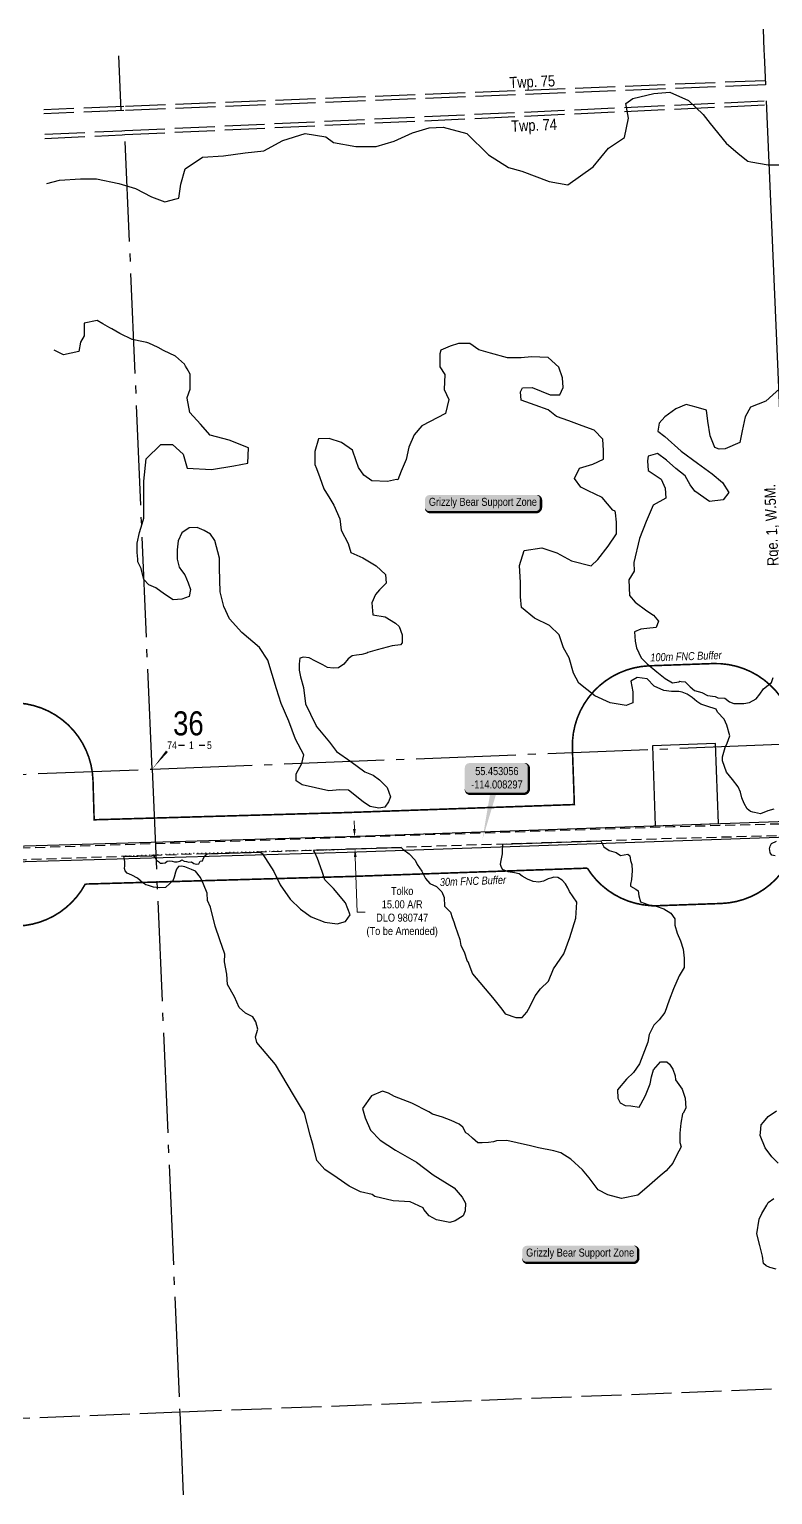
# Model space of a CAD drawing. Extents: x 687013 to 691013, y 6148394 to 6152111.
# Drawn here: x 688616 to 689545, y 6148460 to 6150291 of the extents above; entities that cross this region are included whole.
import ezdxf
from ezdxf.enums import TextEntityAlignment as Align

# ---------------------------------------------------------------- set-up
doc = ezdxf.new("R2010")
doc.units = 0
doc.header["$LTSCALE"] = 5
doc.header["$PDSIZE"] = 0.5
for name, pattern in [('foc-ACCESSROAD', [3.75, 2.5, -1.25]), ('foc-QUARTERLINE', [33, 25, -3, 2, -3]), ('foc-TIELINE', [1.875, 1.25, -0.625]), ('foc-TOPO', [1, 0.2, -0.8]), ('foc-UNSURVEYED', [12.5, 10, -2.5])]:
    doc.linetypes.add(name, pattern=pattern)
doc.layers.get('Defpoints').update_dxf_attribs({"color": 9})
for name, color, linetype in [('10', 1, 'Continuous'), ('9', 3, 'Continuous'), ('AS-WILDLIFE-BLOCK', 131, 'Continuous'), ('D-TXT', 6, 'Continuous'), ('DETAIL-T', 7, 'Continuous'), ('F-AR', 190, 'foc-ACCESSROAD'), ('L-SEC', 7, 'Continuous'), ('L-SECLBL', 7, 'Continuous'), ('L-SECQ', 8, 'foc-QUARTERLINE'), ('L-USEC', 7, 'foc-UNSURVEYED'), ('P-BUFFER-CIOOC', 50, 'foc-TIELINE'), ('P-PROPOSED', 10, 'Continuous'), ('P-TEMP_WORKSPACE', 46, 'Continuous'), ('T-GENERAL', 48, 'foc-TOPO'), ('WETLAND', 143, 'Continuous')]:
    doc.layers.add(name, color=color, linetype=linetype)
doc.layers.add('F-AR-T', color=190, linetype='Continuous', lineweight=9)
doc.styles.add('80', font='', dxfattribs={"height": 10})
doc.styles.add('80CG', font='', dxfattribs={"height": 10})
doc.styles.add('80L', font='', dxfattribs={"height": 10})
doc.styles.add('SIMPLEX', font='')
doc.styles.get('80').set_extended_font_data('Arial Narrow')
doc.styles.get('80CG').set_extended_font_data('Arial Narrow')
doc.styles.get('80L').set_extended_font_data('Arial Narrow')
doc.styles.get('SIMPLEX').set_extended_font_data('Arial Narrow')
doc.dimstyles.new('Compass 5 000', dxfattribs={"dimscale": 5, "dimtxt": 9, "dimasz": 2, "dimexe": 0.2, "dimexo": 0.0625, "dimgap": 0.5, "dimtad": 0, "dimtih": 1, "dimtoh": 1, "dimzin": 0, "dimdsep": 46, "dimtxsty": '80CG', "dimcen": 0.1, "dimse1": 1, "dimse2": 1, "dimclrd": 256, "dimclrt": 256, "dimaunit": 1, "dimadec": 4, "dimazin": 0, "dimtfac": 0.06, "dimtofl": 0, "dimtmove": 0, "dimatfit": 1, "dimfxl": 0.2, "dimtolj": 1, "dimtzin": 0, "dimlwd": -1, "dimarcsym": 0})

# ---------------------------------------------------------------- blocks, each defined once
blk = doc.blocks.new('*D392')
at = {"layer": 'Defpoints', "color": 0, "transparency": 16777216}
for p in [(689294.9, 6149291), (689022.7, 6149267.1), (689295.4, 6149276)]:
    blk.add_point(p, dxfattribs=at)
at = {"layer": 'F-AR-T', "color": 255, "transparency": 16777216}
for p, q in [((689021.9, 6149292.1), (689021.5, 6149302.1)), ((689023, 6149257.1), (689025.3, 6149188.1)), ((689025.3, 6149188.1), (689035.3, 6149188.1))]:
    blk.add_line(p, q, dxfattribs=at)
for points in [[(689023.5, 6149292.1), (689020.2, 6149292), (689022.2, 6149282.1)], [(689024.7, 6149257.2), (689021.3, 6149257), (689022.7, 6149267.1)]]:
    blk.add_solid(points, dxfattribs=at)
at = {"layer": 'F-AR-T', "color": 255, "transparency": 16777216, "insert": (689081.6, 6149188.1), "char_height": 10, "attachment_point": 5, "style": '80CG'}
blk.add_mtext('\\A1;Tolko\\P15.00 A/R\\PDLO 980747\\P(To be Amended)', dxfattribs=at)
blk = doc.blocks.new('*U456')
h = blk.add_hatch(color=255)
edge = h.paths.add_edge_path()
edge.add_line((-66.5, -11.5), (66.5, -11.5))
edge.add_arc((66.5, -5.5), 6, 270, 360)
edge.add_line((72.5, -5.5), (72.5, 4))
edge.add_arc((66.5, 4), 6, 0, 90)
edge.add_line((66.5, 10), (-66.5, 10))
edge.add_arc((-66.5, 4), 6, 90, 180)
edge.add_line((-72.5, 4), (-72.5, -5.5))
edge.add_arc((-66.5, -5.5), 6, 180, 270)
at = {"color": 131, "flags": 128}
blk.add_lwpolyline([(-66.5, -11.5, 3, 3, 0), (66.5, -11.5, 3, 3, 0.414214), (72.5, -5.5, 3, 3, 0), (72.5, 4, 3, 0, 0.414214), (66.5, 10, 0, 0, 0), (-66.5, 10, 0, 0, 0.414214), (-72.5, 4, 0, 0, 0), (-72.5, -5.5, 0, 3, 0.414214)], format="xyseb", close=True, dxfattribs=at)
at = {"color": 131, "style": '80'}
blk.add_attdef('ENTER_TEXT_001', (-36, -5), '', height=10, dxfattribs=at)
blk = doc.blocks.new('*U535')
h = blk.add_hatch(color=254)
edge = h.paths.add_edge_path()
edge.add_line((-34, -20), (34, -20))
edge.add_arc((34, -14), 6, 270, 360)
edge.add_line((40, -14), (40, 12.5))
edge.add_arc((34, 12.5), 6, 0, 90)
edge.add_line((34, 18.5), (-34, 18.5))
edge.add_arc((-34, 12.5), 6, 90, 180)
edge.add_line((-40, 12.5), (-40, -14))
edge.add_arc((-34, -14), 6, 180, 270)
at = {"color": 1, "flags": 128}
blk.add_lwpolyline([(-34, -20, 3, 3, 0), (34, -20, 3, 3, 0.414214), (40, -14, 3, 3, 0), (40, 12.5, 3, 0, 0.414214), (34, 18.5, 0, 0, 0), (-34, 18.5, 0, 0, 0.414214), (-40, 12.5, 0, 0, 0), (-40, -14, 0, 3, 0.414214)], format="xyseb", close=True, dxfattribs=at)
at = {"color": 254, "flags": 128}
blk.add_lwpolyline([(-18.1, -77.5, 0, 10, 0), (0, 0, 5, 5, 0)], format="xyseb", dxfattribs=at)
at = {"color": 1, "style": '80'}
blk.add_attdef('ENTER_TEXT_001', (-36, -5), '', height=10, dxfattribs=at)

msp = doc.modelspace()

# ---------------------------------------------------------------- linework, layer by layer
at = {"layer": '9', "color": 255}
for p, q in [((688809.428, 6149396.251), (688802.222, 6149396.251)), ((688835.215, 6149396.251), (688828.008, 6149396.251))]:
    msp.add_line(p, q, dxfattribs=at)
at = {"layer": 'F-AR', "color": 255, "flags": 128}
msp.add_lwpolyline([(687049.245, 6149211.658), (687149.161, 6149215.509), (687329.503, 6149222.486), (687349.616, 6149223.24), (687355.096, 6149223.446), (687951.074, 6149245.185), (687981.226, 6149246.285), (687987.846, 6149246.527), (687995.889, 6149246.82), (688447.522, 6149263.294), (688773.156, 6149273.947), (689420.018, 6149295.109), (689575.062, 6149299.192), (689575.706, 6149284.193), (689420.461, 6149280.104), (688773.799, 6149258.949), (688448.041, 6149248.291), (688011.284, 6149232.36), (688003.282, 6149232.068), (687981.867, 6149231.287), (687951.714, 6149230.187), (687355.659, 6149208.445), (687149.8, 6149200.512), (687049.883, 6149196.661)], dxfattribs=at)
at = {"layer": 'L-SEC', "color": 255}
msp.add_line((689536.294, 6150202.057), (689575.784, 6149282.375), dxfattribs=at)
for points in [[(689532.46, 6150291.35), (689533.58, 6150265.255)], [(689533.58, 6150265.255), (689533.823, 6150259.613), (689535.372, 6150222.093)]]:
    msp.add_lwpolyline(points, dxfattribs=at)
at = {"layer": 'L-SECLBL', "color": 255, "flags": 128}
msp.add_lwpolyline([(688769.175, 6149366.852, 0, 3, 0), (688787.703, 6149389.139, 3, 3, 0)], format="xyseb", dxfattribs=at)
at = {"layer": 'L-SECQ', "color": 255}
for p, q in [((688730.429, 6150189.668), (688727.497, 6150258.063)), ((688769.175, 6149366.851), (688734.973, 6150164.783)), ((688769.174, 6149366.852), (689570.792, 6149398.619)), ((687967.372, 6149335.076), (688769.175, 6149366.851)), ((688769.174, 6149366.852), (688803.619, 6148563.209)), ((688803.619, 6148563.209), (688808.034, 6148460.199))]:
    msp.add_line(p, q, dxfattribs=at)
at = {"layer": 'L-USEC', "color": 255}
for p, q in [((689535.17, 6150227.119), (688733.685, 6150194.832)), ((689535.372, 6150222.093), (688733.9, 6150189.808)), ((688733.685, 6150194.832), (688633.775, 6150190.808)), ((688734.954, 6150164.783), (689536.294, 6150202.057)), ((688735.188, 6150159.758), (689536.528, 6150197.033)), ((688733.9, 6150189.808), (688633.99, 6150185.783)), ((689605.327, 6148594.337), (688803.619, 6148563.209)), ((688803.619, 6148563.209), (688001.696, 6148531.18)), ((688803.619, 6148563.209), (688803.619, 6148563.209))]:
    msp.add_line(p, q, dxfattribs=at)
for points in [[(688635.089, 6150160.135), (688731.505, 6150164.615), (688734.973, 6150164.777)], [(688635.305, 6150155.11), (688731.739, 6150159.591), (688735.207, 6150159.752)]]:
    msp.add_lwpolyline(points, dxfattribs=at)
at = {"layer": 'P-BUFFER-CIOOC', "ltscale": 2, "const_width": 2, "flags": 128}
msp.add_lwpolyline([(690458.843, 6149977.652, 0.10942934), (690385.665, 6149923.856), (690320.951, 6149849.904, 0.01675437), (690319.678, 6149848.348), (690288.597, 6149807.62, 0.02273197), (690287.043, 6149805.38), (690180.636, 6149636.018), (690120.791, 6149559.75, 0.01141974), (690119.97, 6149558.653), (690098.581, 6149528.67, -0.25052488), (690064.791, 6149511.92), (690001.481, 6149513.867, 0.16043184), (689911.495, 6149487.267), (689807.46, 6149415.24), (689719.896, 6149360.41), (689689.263, 6149345.257, -0.10645714), (689648.441, 6149334.954), (689593.976, 6149333.041), (689575.544, 6149332.393), (689573.086, 6149402.344, 0.41421356), (689469.646, 6149498.763), (689390.702, 6149495.989, 0.41421356), (689294.283, 6149392.549), (689296.74, 6149322.598), (689011.355, 6149312.572), (688696.747, 6149303.578), (688695.306, 6149352.632, 0.41421356), (688592.422, 6149449.643), (688492.474, 6149446.707, 0.41421356), (688395.462, 6149343.822), (688396.908, 6149294.614), (688009.651, 6149282.329, 0.00118746), (688009.509, 6149282.324), (687995.125, 6149281.8, 0.03365251), (687991.113, 6149281.382, 0.03365251), (687987.082, 6149281.506), (687652.662, 6149269.307, 0.41421367), (687623.778, 6149238.237), (687624.507, 6149218.252, 0.41421345), (687655.578, 6149189.368), (687987.949, 6149201.492), (687995.992, 6149201.785), (688012.306, 6149202.38), (688412.764, 6149215.083, 0.26732058), (688500.667, 6149167.852), (688600.615, 6149170.788, 0.26773709), (688685.666, 6149223.236), (689013.804, 6149232.617, 0.00163423), (689014, 6149232.623), (689312.937, 6149243.125, 0.26794919), (689401.234, 6149196.201), (689480.178, 6149198.974, 0.26794919), (689564.964, 6149251.979), (689576.837, 6149252.396), (689596.94, 6149253.103), (689651.25, 6149255.011, 0.10645714), (689724.729, 6149273.556), (689757.607, 6149289.819, 0.0250291), (689760.227, 6149291.283), (689850.891, 6149348.054, 0.01153073), (689852.046, 6149348.815), (689957.029, 6149421.499, -0.16043184), (689999.023, 6149433.912), (690062.332, 6149431.965, 0.25052488), (690163.702, 6149482.214), (690184.428, 6149511.268), (690245.18, 6149588.692, 0.02609807), (690246.981, 6149591.251), (690353.567, 6149760.898), (690382.252, 6149798.486), (690445.863, 6149871.177, -0.08974489), (690482.063, 6149900.028, 0.1984612), (690550.085, 6149865.311), (690628.761, 6149858.996), (690628.813, 6149858.992, -0.04402905), (690632.279, 6149858.404, 0.20114934), (690708.837, 6149869.264), (690729.295, 6149855.862, 0.45811833), (690772.969, 6149868.385), (690781.441, 6149886.742, 0.37163079), (690770.642, 6149924.405), (690755.42, 6149934.377, 0.03226785), (690757.278, 6149947.135), (690763.738, 6150027.623, 0.4139207), (690672.166, 6150135.285), (690572.503, 6150143.384, 0.41450649), (690464.734, 6150051.721), (690458.789, 6149977.657)], format="xyb", dxfattribs=at)
at = {"layer": 'P-PROPOSED', "flags": 128}
msp.add_lwpolyline([(687654.485, 6149219.345), (687653.756, 6149239.33), (687988.175, 6149251.529), (687987.846, 6149246.527), (687995.889, 6149246.82), (687996.218, 6149251.822), (688010.602, 6149252.347), (688523.204, 6149268.607), (689012.31, 6149282.59), (689574.926, 6149302.356), (689575.784, 6149282.375), (689012.947, 6149262.602), (688523.807, 6149248.618), (688011.284, 6149232.36), (687994.898, 6149231.762), (687986.855, 6149231.469), (687654.485, 6149219.345), (687654.485, 6149219.345)], close=True, dxfattribs=at)
at = {"layer": 'P-TEMP_WORKSPACE', "flags": 128}
msp.add_lwpolyline([(689473.157, 6149398.833), (689394.212, 6149396.06), (689397.723, 6149296.13), (689476.667, 6149298.904)], close=True, dxfattribs=at)
at = {"layer": 'T-GENERAL', "flags": 128}
msp.add_lwpolyline([(688735.879, 6149258.39), (688808.248, 6149261.414), (688917.535, 6149264.386), (689001.808, 6149266.367)], dxfattribs=at)
at = {"layer": 'WETLAND', "linetype": 'Continuous'}
for points in [[(688637.719, 6150098.772), (688653.537, 6150102.935), (688679.676, 6150104.677), (688699.716, 6150104.677), (688727.598, 6150098.578), (688748.509, 6150092.479), (688768.549, 6150082.024), (688785.104, 6150075.924), (688799.153, 6150079.437), (688802.53, 6150080.281), (688805.144, 6150097.707), (688810.372, 6150116.876), (688832.154, 6150131.688), (688858.293, 6150133.431), (688885.304, 6150136.916), (688908.829, 6150139.53), (688932.354, 6150152.599), (688960.236, 6150161.312), (688986.375, 6150156.956), (688995.96, 6150149.985), (689023.841, 6150144.758), (689049.109, 6150144.758), (689071.763, 6150151.728), (689094.417, 6150162.184), (689115.328, 6150168.283), (689132.755, 6150169.154), (689162.379, 6150161.312), (689189.389, 6150134.302), (689214.657, 6150118.618), (689231.212, 6150114.262), (689265.193, 6150101.192), (689288.718, 6150096.836), (689320.085, 6150119.49), (689339.254, 6150143.015), (689359.294, 6150156.084), (689364.522, 6150180.481), (689361.037, 6150198.778), (689369.75, 6150204.878), (689395.889, 6150210.977), (689415.929, 6150212.719), (689439.454, 6150202.264), (689457.751, 6150184.838), (689466.465, 6150173.511), (689486.505, 6150149.114), (689501.317, 6150136.044), (689513.341, 6150126.425), (689517.255, 6150125.745), (689538.992, 6150121.964), (689574.681, 6150121.964)], [(689546.071, 6149316.957), (689538.47, 6149314.764), (689529.114, 6149311.11), (689521.689, 6149312.765), (689519.548, 6149313.243), (689516.763, 6149314.113), (689512.86, 6149317.459), (689508.957, 6149323.871), (689506.168, 6149331.12), (689504.496, 6149338.091), (689501.429, 6149344.782), (689494.179, 6149353.704), (689486.651, 6149363.184), (689481.912, 6149377.404), (689481.912, 6149382.422), (689485.014, 6149393.972), (689487.729, 6149399.401), (689491.122, 6149408.562), (689487.05, 6149421.796), (689483.996, 6149429.26), (689475.513, 6149438.083), (689474.006, 6149441.699), (689462.31, 6149445.742), (689454.854, 6149448.081), (689449.884, 6149451.443), (689444.037, 6149456.56), (689437.605, 6149460.507), (689431.466, 6149462.992), (689427.289, 6149463.748), (689418.194, 6149464.059), (689408.47, 6149465), (689396.591, 6149470.405), (689387.561, 6149479.68), (689375.069, 6149481.464), (689367.218, 6149476.825), (689369.716, 6149463.62), (689369.716, 6149449.701), (689361.508, 6149446.489), (689341.522, 6149449.701), (689322.25, 6149458.623), (689302.265, 6149474.326), (689295.841, 6149486.817), (689290.13, 6149506.089), (689283.35, 6149518.58), (689277.639, 6149534.64), (689265.505, 6149546.418), (689246.947, 6149555.697), (689230.887, 6149568.901), (689229.46, 6149582.106), (689229.46, 6149599.951), (689228.032, 6149621.364), (689234.099, 6149639.922), (689256.226, 6149643.491), (689274.784, 6149637.067), (689292.986, 6149627.074), (689317.824, 6149620.886), (689326.176, 6149628.858), (689339.024, 6149645.632), (689349.374, 6149660.978), (689349.374, 6149675.611), (689348.303, 6149687.031), (689347.553, 6149689.032), (689344.664, 6149690.436), (689331.529, 6149706.303), (689313.944, 6149714.621), (689304.675, 6149719.006), (689296.911, 6149729.857), (689302.978, 6149743.062), (689319.752, 6149748.058), (689332.957, 6149754.126), (689332.957, 6149764.832), (689332.243, 6149779.108), (689321.536, 6149790.528), (689306.401, 6149795.999), (689289.827, 6149801.99), (689274.315, 6149807.597), (689264.078, 6149815.867), (689247.767, 6149821.649), (689230.414, 6149827.8), (689229.46, 6149838.351), (689231.958, 6149843.347), (689244.092, 6149843.704), (689266.576, 6149834.425), (689278.71, 6149834.425), (689282.636, 6149843.704), (689281.922, 6149855.838), (689277.283, 6149869.043), (689264.078, 6149881.177), (689243.378, 6149881.891), (689230.173, 6149880.82), (689213.043, 6149880.82), (689192.145, 6149886.607), (689177.382, 6149890.694), (689165.934, 6149898.665), (689152.015, 6149898.665), (689141.666, 6149895.453), (689129.888, 6149890.456), (689128.818, 6149885.817), (689128.461, 6149878.679), (689128.461, 6149877.617), (689128.461, 6149869.4), (689134.885, 6149860.121), (689134.225, 6149841.325), (689139.881, 6149828.715), (689135.695, 6149811.429), (689106.184, 6149795.663), (689096.487, 6149784.473), (689090.115, 6149769.279), (689086.684, 6149753.596), (689080.313, 6149739.383), (689076.23, 6149728.494), (689074.571, 6149728.787), (689063.151, 6149726.288), (689043.522, 6149727.002), (689033.888, 6149734.122), (689027.105, 6149743.776), (689024.25, 6149751.984), (689019.61, 6149765.546), (689005.709, 6149775.112), (688990.346, 6149779.821), (688977.141, 6149779.465), (688972.501, 6149763.762), (688972.501, 6149747.702), (688974.426, 6149742.495), (688978.568, 6149731.285), (688983.565, 6149717.009), (688991.059, 6149704.875), (688996.413, 6149696.667), (689003.55, 6149679.536), (689005.335, 6149665.618), (689014.148, 6149648.713), (689017.579, 6149637.44), (689032.282, 6149631.069), (689048.946, 6149620.776), (689060.709, 6149609.994), (689061.689, 6149599.211), (689053.357, 6149590.88), (689048.456, 6149584.998), (689043.555, 6149574.706), (689045.025, 6149559.513), (689060.218, 6149557.062), (689073.173, 6149549.422), (689077.85, 6149544.923), (689081.463, 6149534.484), (689081.463, 6149524.647), (689079.717, 6149522.218), (689069.04, 6149520.794), (689050.416, 6149515.893), (689038.654, 6149512.462), (689037.595, 6149511.615), (689031.276, 6149509.993), (689024.651, 6149509.19), (689019.231, 6149508.588), (689014.012, 6149504.773), (689008.792, 6149497.948), (689002.168, 6149493.531), (688995.342, 6149493.13), (688988.316, 6149493.933), (688982.293, 6149497.346), (688973.469, 6149501.68), (688965.23, 6149505.777), (688958.204, 6149506.982), (688953.586, 6149505.376), (688953.289, 6149502.228), (688952.885, 6149497.948), (688952.885, 6149490.721), (688954.46, 6149482.025), (688958.276, 6149468.842), (688960.726, 6149448.258), (688967.098, 6149435.515), (688973.959, 6149420.812), (688974.111, 6149420.544), (688974.157, 6149420.508), (688990.831, 6149400.636), (688999.751, 6149388.776), (689017.579, 6149376.212), (689034.914, 6149363.634), (689045.561, 6149359.248), (689053.186, 6149353.356), (689063.008, 6149343.763), (689067.119, 6149332.343), (689064.607, 6149326.176), (689059.81, 6149319.323), (689052.273, 6149318.181), (689041.766, 6149320.009), (689033.315, 6149325.49), (689024.407, 6149332.799), (689014.585, 6149340.565), (689003.622, 6149341.022), (688989.917, 6149339.88), (688956.821, 6149347.409), (688949.284, 6149352.185), (688949.139, 6149361.127), (688956.158, 6149373.722), (688958.766, 6149384.544), (688948.474, 6149404.148), (688940.142, 6149426.693), (688930.339, 6149448.748), (688924.458, 6149467.372), (688919.067, 6149485.016), (688913.676, 6149503.15), (688903.383, 6149518.834), (688881.329, 6149537.458), (688865.645, 6149554.612), (688858.784, 6149570.295), (688854.373, 6149588.429), (688853.392, 6149617.836), (688853.392, 6149630.578), (688847.43, 6149652.749), (688846.644, 6149653.844), (688841.97, 6149660.354), (688834.342, 6149664.971), (688825.308, 6149668.785), (688815.27, 6149668.183), (688806.438, 6149661.96), (688801.62, 6149652.123), (688800.415, 6149640.881), (688800.415, 6149629.037), (688803.025, 6149619.2), (688806.002, 6149615.202), (688810.051, 6149609.765), (688814.267, 6149599.527), (688817.077, 6149591.296), (688815.471, 6149582.664), (688806.438, 6149579.251), (688795.396, 6149578.448), (688784.556, 6149585.675), (688773.916, 6149593.304), (688765.083, 6149597.319), (688758.965, 6149603.677), (688755.447, 6149617.393), (688751.409, 6149626.081), (688751.19, 6149629.329), (688750.629, 6149637.669), (688750.629, 6149649.312), (688753.44, 6149662.562), (688756.652, 6149673.402), (688758.965, 6149680.341), (688758.965, 6149693.421), (688758.965, 6149726.531), (688761.579, 6149754.413), (688779.876, 6149772.71), (688794.688, 6149772.71), (688807.758, 6149760.512), (688812.986, 6149743.086), (688843.481, 6149741.343), (688871.363, 6149745.7), (688888.789, 6149749.185), (688889.66, 6149768.354), (688865.264, 6149777.938), (688841.739, 6149784.037), (688829.646, 6149797.76), (688816.483, 6149812.698), (688812.986, 6149830.216), (688812.986, 6149831.356), (688816.854, 6149841.474), (688816.854, 6149860.433), (688812.986, 6149866.98), (688811.047, 6149870.26), (688809.605, 6149872.701), (688798.452, 6149882.739), (688783.396, 6149889.988), (688776.704, 6149893.891), (688765.087, 6149899.003), (688762.764, 6149900.025), (688758.515, 6149900.926), (688744.362, 6149903.929), (688728.748, 6149911.178), (688718.869, 6149917.015), (688716.48, 6149918.427), (688707.64, 6149923.304), (688700.308, 6149927.349), (688684.137, 6149924.004), (688684.137, 6149918.809), (688684.137, 6149908.39), (688679.676, 6149900.583), (688677.445, 6149888.873), (688658.486, 6149884.411), (688646.645, 6149890.536)], [(689557.608, 6149846.39), (689535.82, 6149826.661), (689517, 6149819.133), (689510.099, 6149806.9), (689506.335, 6149789.648), (689503.512, 6149774.906), (689485.006, 6149767.064), (689477.478, 6149766.75), (689472.145, 6149768.946), (689466.432, 6149783.39), (689463.577, 6149801.591), (689461.793, 6149815.51), (689448.898, 6149819.026), (689436.608, 6149822.378), (689423.606, 6149816.938), (689409.687, 6149807.302), (689402.907, 6149799.093), (689401.122, 6149789.1), (689409.687, 6149782.676), (689430.387, 6149764.118), (689450.502, 6149749.185), (689469.009, 6149736.011), (689481.869, 6149725.032), (689489.711, 6149712.486), (689482.81, 6149703.389), (689465.558, 6149701.193), (689447.366, 6149714.368), (689441.406, 6149722.209), (689435.132, 6149733.188), (689423.527, 6149742.598), (689411.921, 6149752.949), (689400.629, 6149761.418), (689389.094, 6149758.065), (689387.917, 6149751.984), (689388.988, 6149739.85), (689405.048, 6149729.144), (689410.401, 6149718.08), (689411.115, 6149705.589), (689395.412, 6149696.667), (689386.49, 6149676.324), (689377.925, 6149654.911), (689371.144, 6149624.933), (689371.501, 6149614.226), (689364.72, 6149603.519), (689365.79, 6149583.891), (689372.674, 6149575.501), (689387.204, 6149564.619), (689395.769, 6149559.265), (689401.836, 6149551.771), (689398.981, 6149543.919), (689387.204, 6149542.492), (689379.848, 6149541.569), (689371.857, 6149538.566), (689372.742, 6149526.964), (689374.356, 6149518.58), (689380.066, 6149506.089), (689387.561, 6149498.595), (689399.695, 6149488.245), (689410.044, 6149480.037), (689419.323, 6149474.683), (689419.309, 6149474.554), (689427.249, 6149475.991), (689428.688, 6149476.587), (689430.033, 6149476.495), (689435.12, 6149476.148), (689441.406, 6149469.57), (689446.668, 6149465.184), (689455.835, 6149462.491), (689463.049, 6149459.04), (689472.637, 6149457.804), (689476.051, 6149455.975), (689484.822, 6149455.39), (689490.459, 6149451.003), (689495.918, 6149448.941), (689508.427, 6149448.941), (689515.552, 6149449.958), (689523.696, 6149454.709), (689528.446, 6149460.477), (689533.196, 6149467.263), (689543.036, 6149475.068), (689545.072, 6149481.175)], [(689547.659, 6149258.694), (689543.603, 6149259.557), (689542.772, 6149260.481), (689541.273, 6149262.146), (689540.928, 6149265.425), (689540.431, 6149267.394), (689541.36, 6149270.43), (689543.147, 6149273.847), (689549.118, 6149276.752)], [(689551.308, 6148874.34), (689543.466, 6148882.182), (689535.134, 6148893.454), (689528.763, 6148909.138), (689529.165, 6148912.756), (689530.233, 6148922.371), (689533.027, 6148925.63), (689539.055, 6148932.663), (689549.347, 6148940.015)], [(689549.007, 6148741.928), (689541.178, 6148743.936), (689536.36, 6148746.345), (689532.997, 6148749.205), (689532.014, 6148758.381), (689528.671, 6148771.476), (689524.842, 6148786.218), (689527.728, 6148804.562), (689531.115, 6148811.626), (689537.163, 6148821.826), (689538.97, 6148825.44), (689545.996, 6148830.258)]]:
    msp.add_lwpolyline(points, dxfattribs=at)
msp.add_lwpolyline([(689349.074, 6149262.504), (689354.475, 6149258.892), (689363.615, 6149260.641), (689366.087, 6149258.631), (689367.088, 6149252.545), (689368.678, 6149247.797), (689369.168, 6149239.956), (689368.678, 6149234.319), (689368.188, 6149228.928), (689366.963, 6149223.047), (689366.73, 6149220.803), (689373.585, 6149216.733), (689376.584, 6149214.634), (689377.483, 6149208.337), (689379.283, 6149201.14), (689393.076, 6149196.042), (689398.774, 6149195.742), (689408.669, 6149192.144), (689417.365, 6149186.746), (689422.463, 6149179.85), (689422.163, 6149172.053), (689425.285, 6149161.784), (689429.451, 6149152.227), (689432.636, 6149141.69), (689433.862, 6149130.662), (689433.862, 6149119.145), (689427.735, 6149108.363), (689420.692, 6149092.525), (689415.308, 6149078.167), (689409.923, 6149062.612), (689402.744, 6149053.638), (689396.163, 6149047.057), (689390.18, 6149035.091), (689388.385, 6149025.519), (689384.198, 6149014.75), (689378.215, 6148998.597), (689370.437, 6148987.828), (689362.061, 6148979.452), (689350.694, 6148966.29), (689351.095, 6148955.55), (689354.094, 6148949.853), (689360.091, 6148946.554), (689367.288, 6148946.254), (689377.669, 6148944.307), (689379.882, 6148948.054), (689385.58, 6148958.849), (689391.577, 6148973.542), (689393.083, 6148982.298), (689395.775, 6148990.934), (689398.474, 6148994.533), (689404.171, 6149001.13), (689412.268, 6149001.13), (689415.566, 6148998.131), (689419.896, 6148991.928), (689422.707, 6148983.494), (689423.269, 6148978.717), (689431.459, 6148966.945), (689435.357, 6148955.85), (689435.957, 6148943.256), (689432.52, 6148936.911), (689432.059, 6148936.059), (689429.66, 6148924.364), (689428.46, 6148912.07), (689428.46, 6148900.375), (689430.35, 6148894.708), (689424.262, 6148883.882), (689419.764, 6148874.287), (689411.368, 6148864.691), (689403.872, 6148858.694), (689387.379, 6148844), (689375.984, 6148834.405), (689355.593, 6148830.506), (689338.501, 6148835.004), (689326.506, 6148841.302), (689315.111, 6148855.995), (689306.715, 6148866.19), (689292.394, 6148879.318), (689279.727, 6148887.481), (689271.031, 6148889.88), (689252.14, 6148893.778), (689241.944, 6148896.177), (689225.452, 6148899.775), (689212.533, 6148902.851), (689199.654, 6148902.203), (689195.765, 6148900.975), (689189.468, 6148900.375), (689181.671, 6148899.775), (689175.974, 6148900.075), (689169.677, 6148905.773), (689164.255, 6148910.62), (689161.28, 6148912.37), (689157.382, 6148919.267), (689152.884, 6148923.165), (689142.689, 6148927.963), (689131.894, 6148932.161), (689119.323, 6148935.591), (689115.101, 6148938.758), (689093.734, 6148949.449), (689072.22, 6148957.649), (689064.724, 6148961.847), (689057.075, 6148964.495), (689043.133, 6148958.761), (689032.203, 6148942.667), (689035.42, 6148931.086), (689041.854, 6148915.643), (689054.08, 6148903.418), (689073.383, 6148890.549), (689099.34, 6148875.57), (689120.259, 6148859.833), (689146.551, 6148843.521), (689156.531, 6148832.006), (689160.753, 6148824.329), (689160.369, 6148815.117), (689157.874, 6148808.592), (689147.894, 6148802.259), (689141.178, 6148800.532), (689124.289, 6148803.603), (689115.269, 6148808.784), (689108.744, 6148816.461), (689107.743, 6148818.463), (689091.399, 6148826.205), (689070.166, 6148827.491), (689047.645, 6148832.639), (689043.998, 6148835.214), (689029.602, 6148838.715), (689015.546, 6148845.743), (689000.553, 6148856.051), (688985.091, 6148866.359), (688974.783, 6148877.604), (688970.566, 6148896.346), (688966.818, 6148909.465), (688959.354, 6148937.053), (688945.699, 6148960.029), (688923.265, 6148997.783), (688900.11, 6149025.449), (688898.296, 6149032.523), (688901.297, 6149041.912), (688898.598, 6149051.207), (688895.131, 6149057.523), (688886.004, 6149062.002), (688877.908, 6149069.199), (688872.21, 6149082.393), (688863.514, 6149097.686), (688862.315, 6149110.581), (688859.616, 6149125.874), (688859.991, 6149135.769), (688853.9, 6149153.574), (688847.809, 6149170.441), (688842.092, 6149194.207), (688838.263, 6149202.631), (688837.88, 6149211.821), (688833.285, 6149223.307), (688829.456, 6149231.348), (688823.33, 6149239.389), (688818.384, 6149241.637), (688809.982, 6149244.748), (688805.735, 6149245.572), (688802.173, 6149245.327), (688799.594, 6149242.01), (688798.8, 6149239.391), (688798.366, 6149237.957), (688796.646, 6149231.939), (688794.927, 6149227.394), (688791.488, 6149223.832), (688785.96, 6149218.797), (688777.785, 6149218.629), (688770.71, 6149219.573), (688764.579, 6149221.459), (688761.513, 6149222.403), (688757.662, 6149224.682), (688754.769, 6149227.299), (688754.36, 6149227.669), (688750.744, 6149230.814), (688743.905, 6149234.43), (688743.644, 6149234.543), (688737.931, 6149237.024), (688735.416, 6149239.696), (688734.551, 6149242.684), (688734.944, 6149246.142), (688734.944, 6149250.623), (688734.629, 6149254.475), (688733.677, 6149257.624), (688768.693, 6149258.694), (688770.569, 6149258.752), (688773.033, 6149256.185), (688774.619, 6149253.17), (688777.109, 6149251.494), (688779.259, 6149249.339), (688782.324, 6149249.248), (688785.561, 6149249.832), (688788.08, 6149251.872), (688791.205, 6149252.118), (688794.264, 6149251.915), (688797.241, 6149251.17), (688800.607, 6149251.203), (688803.654, 6149252.021), (688806.384, 6149253.587), (688809.02, 6149251.917), (688812.215, 6149251.497), (688815.236, 6149250.717), (688818.544, 6149250.859), (688821.216, 6149248.857), (688824.328, 6149247.932), (688827.687, 6149248.615), (688829.082, 6149251.758), (688832.218, 6149252.468), (688833.491, 6149255.755), (688834.907, 6149258.434), (688837.843, 6149261.044), (688892.92, 6149262.846), (688904.541, 6149263.226), (688907.232, 6149261.16), (688921.369, 6149238.848), (688929.335, 6149222.449), (688941.517, 6149204.176), (688954.636, 6149191.994), (688967.755, 6149182.155), (688985.091, 6149175.595), (689000.553, 6149173.721), (689010.861, 6149176.532), (689016.483, 6149184.966), (689010.861, 6149199.959), (688995.867, 6149217.764), (688985.091, 6149228.54), (688981.811, 6149238.848), (688975.72, 6149255.247), (688972.007, 6149263.601), (688970.978, 6149265.399), (689062.818, 6149268.404), (689080.139, 6149268.97), (689082.289, 6149267.028), (689090.207, 6149260.831), (689097.805, 6149253.065), (689100.492, 6149247.691), (689106.057, 6149239.439), (689110.704, 6149230.166), (689116.037, 6149223.894), (689124.673, 6149220.055), (689131.198, 6149213.339), (689134.269, 6149206.43), (689134.592, 6149195.443), (689141.789, 6149188.246), (689143.888, 6149181.649), (689146.287, 6149176.251), (689147.787, 6149170.554), (689150.785, 6149162.457), (689153.784, 6149154.061), (689154.983, 6149146.265), (689158.882, 6149138.468), (689162.78, 6149126.773), (689163.46, 6149126.433), (689169.377, 6149110.881), (689194.566, 6149081.494), (689206.074, 6149066.851), (689210.458, 6149061.272), (689223.577, 6149056.586), (689231.543, 6149056.586), (689237.165, 6149063.146), (689241.382, 6149070.642), (689247.942, 6149083.593), (689254.539, 6149092.289), (689264.543, 6149102.098), (689270.851, 6149117.445), (689283.688, 6149136.199), (689291.169, 6149156.276), (689298.645, 6149180.471), (689299.841, 6149200.812), (689290.771, 6149214.006), (689288.437, 6149218.674), (689285.857, 6149223.464), (689281.559, 6149228.131), (689276.277, 6149231.325), (689270.996, 6149231.693), (689267.494, 6149230.818), (689264.117, 6149229.974), (689258.099, 6149227.026), (689252.203, 6149225.798), (689245.325, 6149226.535), (689238.079, 6149229.237), (689231.569, 6149233.29), (689227.761, 6149236.115), (689221.866, 6149237.466), (689214.128, 6149238.326), (689207.127, 6149241.519), (689205.284, 6149245.327), (689204.493, 6149247.797), (689204.918, 6149250.742), (689206.975, 6149260.841), (689207.072, 6149264.226), (689207.316, 6149273.131), (689329.988, 6149277.144), (689333.456, 6149269.762), (689340.373, 6149265.026), (689349.074, 6149262.504)], close=True, dxfattribs=at)

# ---------------------------------------------------------------- block references
at = {"layer": 'AS-WILDLIFE-BLOCK', "color": 3}
ref = msp.add_blockref('*U456', (689182.535, 6149699.492), dxfattribs=dict(at, xscale=0.99991162, yscale=0.99991162, zscale=0.99991162))
ref.add_attrib('ENTER_TEXT_001', 'Grizzly Bear Support Zone', (689114.976, 6149695.874), dxfattribs={"layer": '0', "color": 131, "height": 9.99912, "style": '80'})
ref = msp.add_blockref('*U456', (689304.072, 6148761.353), dxfattribs=dict(at, xscale=0.99991162, yscale=0.99991162, zscale=0.99991162))
ref.add_attrib('ENTER_TEXT_001', 'Grizzly Bear Support Zone', (689236.513, 6148757.735), dxfattribs={"layer": '0', "color": 131, "height": 9.99912, "style": '80'})
at = {"layer": 'DETAIL-T', "color": 2}
ref = msp.add_blockref('*U535', (689199.859, 6149356.01), dxfattribs=dict(at, xscale=0.99991162, yscale=0.99991162, zscale=0.99991162))
ref.add_attrib('ENTER_TEXT_001', '55.453056', (689172.829, 6149359.429), dxfattribs={"layer": '0', "color": 1, "height": 9.9991, "style": '80'})
ref.add_attrib('ENTER_TEXT_002', '-114.008297', (689167.785, 6149342.723), dxfattribs={"layer": '0', "color": 1, "height": 9.99912, "style": '80'})

# ---------------------------------------------------------------- texts
at = {"layer": '10', "color": 255, "style": 'SIMPLEX'}
msp.add_attdef('36', text='', height=30, dxfattribs=at).set_placement((688814.51, 6149424.081), align=Align.MIDDLE)
at = {"layer": '10', "color": 255, "style": '80L'}
msp.add_attdef('74', text='', height=9.5, dxfattribs=at).set_placement((688800.076, 6149396.712), align=Align.MIDDLE_RIGHT)
msp.add_attdef('1', text='', height=9.5, dxfattribs=at).set_placement((688818.132, 6149396.712), align=Align.MIDDLE_CENTER)
msp.add_attdef('5', text='', height=9.5, dxfattribs=at).set_placement((688837.678, 6149396.712), align=Align.MIDDLE_LEFT)
at = {"layer": 'D-TXT', "color": 255, "attachment_point": 1, "style": '80L'}
for s, width, insert, char_height, rotation in [('Twp. 75', 101.38643, (689215.307, 6150231.718), 13.9987, 2.408023), ('Twp. 74', 101.38643, (689217.593, 6150177.377), 13.9987, 2.408023), ('Rge. 1, W.5M.', 101.26338, (689537.961, 6149620.408), 13.99873, 92.386724)]:
    msp.add_mtext_dynamic_manual_height_columns(s, width=width, gutter_width=47.496, heights=[0], dxfattribs=dict(at, insert=insert, char_height=char_height, rotation=rotation))
at = {"layer": 'P-BUFFER-CIOOC', "ltscale": 2, "char_height": 9.99529, "attachment_point": 5, "rotation": 2.012067, "style": '80CG'}
for s, insert in [('\\A1;{\\fArial Narrow|b0|i1|c0|p34;100m FNC Buffer}', (689436.192, 6149507.825)), ('\\A1;{\\fArial Narrow|b0|i1|c0|p34;30m FNC Buffer}', (689170.012, 6149227.047))]:
    msp.add_mtext(s, dxfattribs=dict(at, insert=insert))

# ---------------------------------------------------------------- dimensions: what is measured, and where the dimension line sits
at = {"layer": 'F-AR-T', "color": 255}
dim = msp.add_linear_dim(base=(689022.67, 6149267.09), p1=(689294.904, 6149291.016), p2=(689295.395, 6149276.012), angle=271.873729, text='Tolko\\P15.00 A/R\\PDLO 980747\\P(To be Amended)', dimstyle='Compass 5 000', override={"dimtxt": 10, "dimclrd": 255, "dimclrt": 255}, dxfattribs=at)
dim.commit()
dim.dimension.update_dxf_attribs({"geometry": '*D392', "text_midpoint": (689081.637, 6149188.05), "dimtype": 161})

doc.saveas('drawing.dxf')
